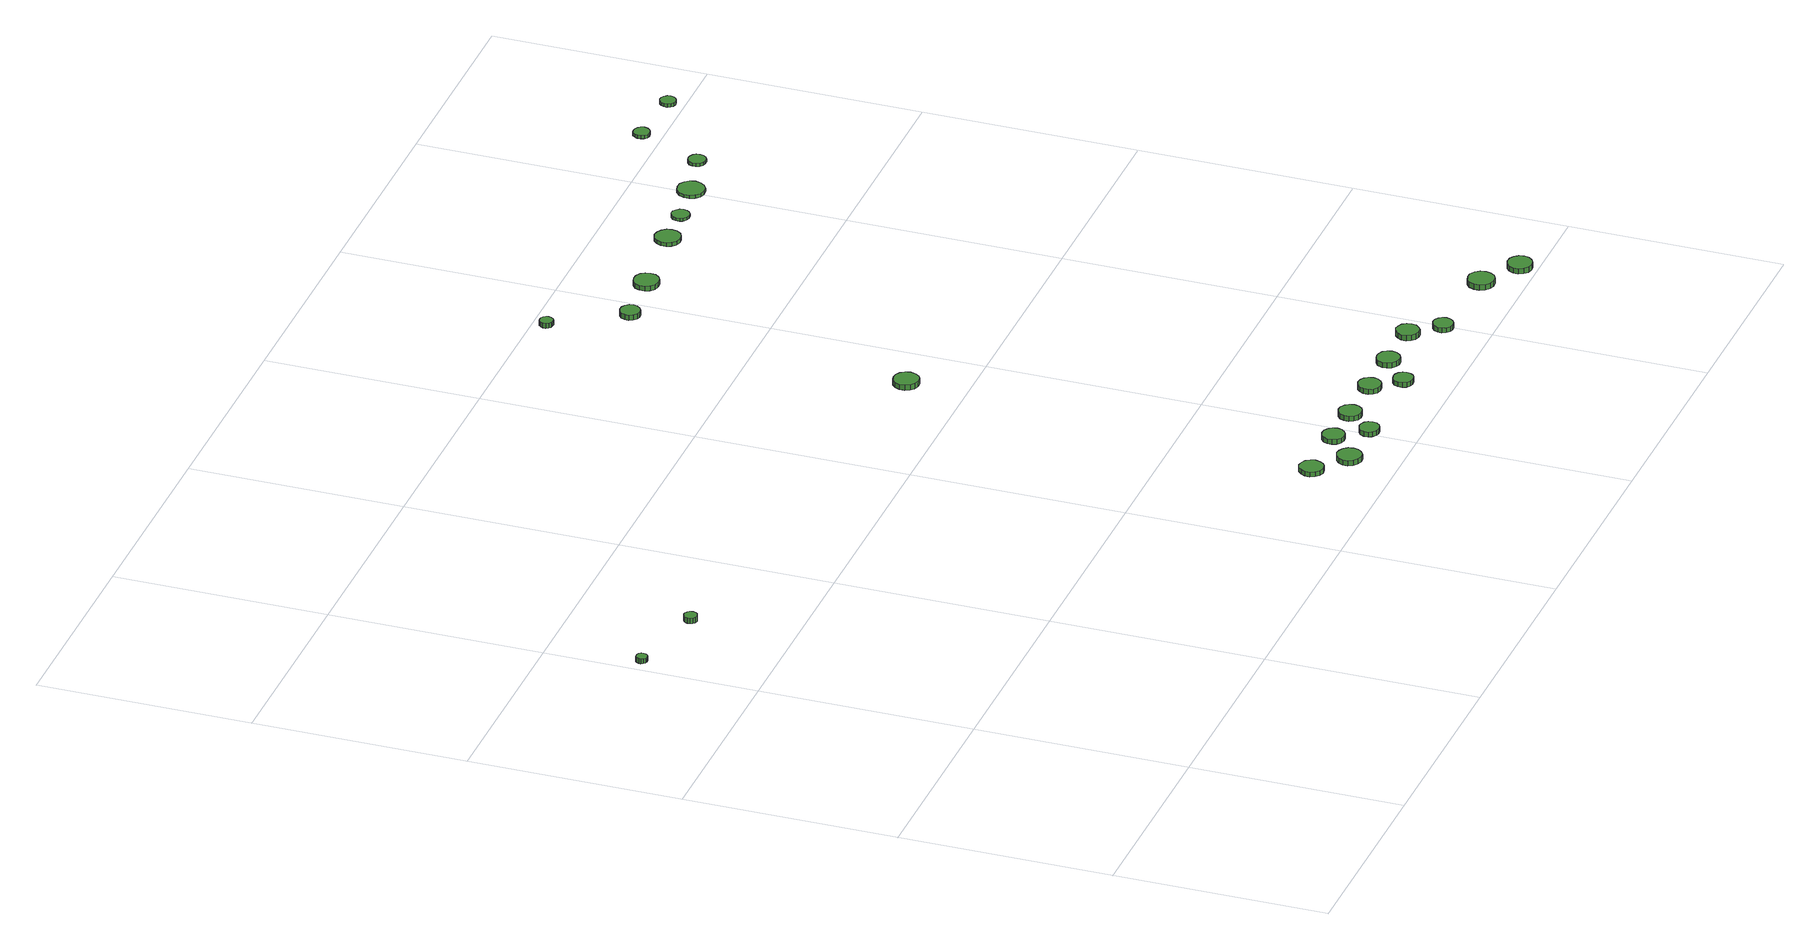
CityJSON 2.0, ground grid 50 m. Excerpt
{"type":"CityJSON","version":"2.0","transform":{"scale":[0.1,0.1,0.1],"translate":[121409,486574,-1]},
"CityObjects":{
"tree1":{"type":"SolitaryVegetationObject","attributes":{"function":"something"},"geometry":[{"type":"MultiSurface","lod":"1","boundaries":[[[0,1,2,3,4,5,6,7,8,9,10,11,12,13,14]],[[15,16,17,18,19,20,21,22,23,24,25,26,27,28,29]],[[0,29,28,1]],[[1,28,27,2]],[[2,27,26,3]],[[3,26,25,4]],[[4,25,24,5]],[[5,24,23,6]],[[6,23,22,7]],[[7,22,21,8]],[[8,21,20,9]],[[9,20,19,10]],[[10,19,18,11]],[[11,18,17,12]],[[12,17,16,13]],[[13,16,15,14]],[[14,15,29,0]]]}]},
"tree2":{"type":"SolitaryVegetationObject","attributes":{"function":"something"},"geometry":[{"type":"MultiSurface","lod":"1","boundaries":[[[30,31,32,33,34,35,36,37,38,39,40,41,42,43,44]],[[45,46,47,48,49,50,51,52,53,54,55,56,57,58,59]],[[30,59,58,31]],[[31,58,57,32]],[[32,57,56,33]],[[33,56,55,34]],[[34,55,54,35]],[[35,54,53,36]],[[36,53,52,37]],[[37,52,51,38]],[[38,51,50,39]],[[39,50,49,40]],[[40,49,48,41]],[[41,48,47,42]],[[42,47,46,43]],[[43,46,45,44]],[[44,45,59,30]]]}]},
"tree3":{"type":"SolitaryVegetationObject","attributes":{"function":"something"},"geometry":[{"type":"MultiSurface","lod":"1","boundaries":[[[60,61,62,63,64,65,66,67,68,69,70,71,72,73,74]],[[75,76,77,78,79,80,81,82,83,84,85,86,87,88,89]],[[60,89,88,61]],[[61,88,87,62]],[[62,87,86,63]],[[63,86,85,64]],[[64,85,84,65]],[[65,84,83,66]],[[66,83,82,67]],[[67,82,81,68]],[[68,81,80,69]],[[69,80,79,70]],[[70,79,78,71]],[[71,78,77,72]],[[72,77,76,73]],[[73,76,75,74]],[[74,75,89,60]]]}]},
"tree4":{"type":"SolitaryVegetationObject","attributes":{"function":"something"},"geometry":[{"type":"MultiSurface","lod":"1","boundaries":[[[90,91,92,93,94,95,96,97,98,99,100,101,102,103,104]],[[105,106,107,108,109,110,111,112,113,114,115,116,117,118,119]],[[90,119,118,91]],[[91,118,117,92]],[[92,117,116,93]],[[93,116,115,94]],[[94,115,114,95]],[[95,114,113,96]],[[96,113,112,97]],[[97,112,111,98]],[[98,111,110,99]],[[99,110,109,100]],[[100,109,108,101]],[[101,108,107,102]],[[102,107,106,103]],[[103,106,105,104]],[[104,105,119,90]]]}]},
"tree5":{"type":"SolitaryVegetationObject","attributes":{"function":"something"},"geometry":[{"type":"MultiSurface","lod":"1","boundaries":[[[120,121,122,123,124,125,126,127,128,129,130,131,132,133,134]],[[135,136,137,138,139,140,141,142,143,144,145,146,147,148,149]],[[120,149,148,121]],[[121,148,147,122]],[[122,147,146,123]],[[123,146,145,124]],[[124,145,144,125]],[[125,144,143,126]],[[126,143,142,127]],[[127,142,141,128]],[[128,141,140,129]],[[129,140,139,130]],[[130,139,138,131]],[[131,138,137,132]],[[132,137,136,133]],[[133,136,135,134]],[[134,135,149,120]]]}]},
"tree6":{"type":"SolitaryVegetationObject","attributes":{"function":"something"},"geometry":[{"type":"MultiSurface","lod":"1","boundaries":[[[150,151,152,153,154,155,156,157,158,159,160,161,162,163,164]],[[165,166,167,168,169,170,171,172,173,174,175,176,177,178,179]],[[150,179,178,151]],[[151,178,177,152]],[[152,177,176,153]],[[153,176,175,154]],[[154,175,174,155]],[[155,174,173,156]],[[156,173,172,157]],[[157,172,171,158]],[[158,171,170,159]],[[159,170,169,160]],[[160,169,168,161]],[[161,168,167,162]],[[162,167,166,163]],[[163,166,165,164]],[[164,165,179,150]]]}]},
"tree7":{"type":"SolitaryVegetationObject","attributes":{"function":"something"},"geometry":[{"type":"MultiSurface","lod":"1","boundaries":[[[180,181,182,183,184,185,186,187,188,189,190,191,192,193,194]],[[195,196,197,198,199,200,201,202,203,204,205,206,207,208,209]],[[180,209,208,181]],[[181,208,207,182]],[[182,207,206,183]],[[183,206,205,184]],[[184,205,204,185]],[[185,204,203,186]],[[186,203,202,187]],[[187,202,201,188]],[[188,201,200,189]],[[189,200,199,190]],[[190,199,198,191]],[[191,198,197,192]],[[192,197,196,193]],[[193,196,195,194]],[[194,195,209,180]]]}]},
"tree8":{"type":"SolitaryVegetationObject","attributes":{"function":"something"},"geometry":[{"type":"MultiSurface","lod":"1","boundaries":[[[210,211,212,213,214,215,216,217,218,219,220,221,222,223,224]],[[225,226,227,228,229,230,231,232,233,234,235,236,237,238,239]],[[210,239,238,211]],[[211,238,237,212]],[[212,237,236,213]],[[213,236,235,214]],[[214,235,234,215]],[[215,234,233,216]],[[216,233,232,217]],[[217,232,231,218]],[[218,231,230,219]],[[219,230,229,220]],[[220,229,228,221]],[[221,228,227,222]],[[222,227,226,223]],[[223,226,225,224]],[[224,225,239,210]]]}]},
"tree9":{"type":"SolitaryVegetationObject","attributes":{"function":"something"},"geometry":[{"type":"MultiSurface","lod":"1","boundaries":[[[240,241,242,243,244,245,246,247,248,249,250,251,252,253,254]],[[255,256,257,258,259,260,261,262,263,264,265,266,267,268,269]],[[240,269,268,241]],[[241,268,267,242]],[[242,267,266,243]],[[243,266,265,244]],[[244,265,264,245]],[[245,264,263,246]],[[246,263,262,247]],[[247,262,261,248]],[[248,261,260,249]],[[249,260,259,250]],[[250,259,258,251]],[[251,258,257,252]],[[252,257,256,253]],[[253,256,255,254]],[[254,255,269,240]]]}]},
"tree10":{"type":"SolitaryVegetationObject","attributes":{"function":"something"},"geometry":[{"type":"MultiSurface","lod":"1","boundaries":[[[270,271,272,273,274,275,276,277,278,279,280,281,282,283,284]],[[285,286,287,288,289,290,291,292,293,294,295,296,297,298,299]],[[270,299,298,271]],[[271,298,297,272]],[[272,297,296,273]],[[273,296,295,274]],[[274,295,294,275]],[[275,294,293,276]],[[276,293,292,277]],[[277,292,291,278]],[[278,291,290,279]],[[279,290,289,280]],[[280,289,288,281]],[[281,288,287,282]],[[282,287,286,283]],[[283,286,285,284]],[[284,285,299,270]]]}]},
"tree11":{"type":"SolitaryVegetationObject","attributes":{"function":"something"},"geometry":[{"type":"MultiSurface","lod":"1","boundaries":[[[300,301,302,303,304,305,306,307,308,309,310,311,312,313,314]],[[315,316,317,318,319,320,321,322,323,324,325,326,327,328,329]],[[300,329,328,301]],[[301,328,327,302]],[[302,327,326,303]],[[303,326,325,304]],[[304,325,324,305]],[[305,324,323,306]],[[306,323,322,307]],[[307,322,321,308]],[[308,321,320,309]],[[309,320,319,310]],[[310,319,318,311]],[[311,318,317,312]],[[312,317,316,313]],[[313,316,315,314]],[[314,315,329,300]]]}]},
"tree12":{"type":"SolitaryVegetationObject","attributes":{"function":"something"},"geometry":[{"type":"MultiSurface","lod":"1","boundaries":[[[330,331,332,333,334,335,336,337,338,339,340,341,342,343,344]],[[345,346,347,348,349,350,351,352,353,354,355,356,357,358,359]],[[330,359,358,331]],[[331,358,357,332]],[[332,357,356,333]],[[333,356,355,334]],[[334,355,354,335]],[[335,354,353,336]],[[336,353,352,337]],[[337,352,351,338]],[[338,351,350,339]],[[339,350,349,340]],[[340,349,348,341]],[[341,348,347,342]],[[342,347,346,343]],[[343,346,345,344]],[[344,345,359,330]]]}]},
"tree13":{"type":"SolitaryVegetationObject","attributes":{"function":"something"},"geometry":[{"type":"MultiSurface","lod":"1","boundaries":[[[360,361,362,363,364,365,366,367,368,369,370,371,372,373,374]],[[375,376,377,378,379,380,381,382,383,384,385,386,387,388,389]],[[360,389,388,361]],[[361,388,387,362]],[[362,387,386,363]],[[363,386,385,364]],[[364,385,384,365]],[[365,384,383,366]],[[366,383,382,367]],[[367,382,381,368]],[[368,381,380,369]],[[369,380,379,370]],[[370,379,378,371]],[[371,378,377,372]],[[372,377,376,373]],[[373,376,375,374]],[[374,375,389,360]]]}]},
"tree14":{"type":"SolitaryVegetationObject","attributes":{"function":"something"},"geometry":[{"type":"MultiSurface","lod":"1","boundaries":[[[390,391,392,393,394,395,396,397,398,399,400,401,402,403,404]],[[405,406,407,408,409,410,411,412,413,414,415,416,417,418,419]],[[390,419,418,391]],[[391,418,417,392]],[[392,417,416,393]],[[393,416,415,394]],[[394,415,414,395]],[[395,414,413,396]],[[396,413,412,397]],[[397,412,411,398]],[[398,411,410,399]],[[399,410,409,400]],[[400,409,408,401]],[[401,408,407,402]],[[402,407,406,403]],[[403,406,405,404]],[[404,405,419,390]]]}]},
"tree15":{"type":"SolitaryVegetationObject","attributes":{"function":"something"},"geometry":[{"type":"MultiSurface","lod":"1","boundaries":[[[420,421,422,423,424,425,426,427,428,429,430,431,432,433,434]],[[435,436,437,438,439,440,441,442,443,444,445,446,447,448,449]],[[420,449,448,421]],[[421,448,447,422]],[[422,447,446,423]],[[423,446,445,424]],[[424,445,444,425]],[[425,444,443,426]],[[426,443,442,427]],[[427,442,441,428]],[[428,441,440,429]],[[429,440,439,430]],[[430,439,438,431]],[[431,438,437,432]],[[432,437,436,433]],[[433,436,435,434]],[[434,435,449,420]]]}]},
"tree16":{"type":"SolitaryVegetationObject","attributes":{"function":"something"},"geometry":[{"type":"MultiSurface","lod":"1","boundaries":[[[450,451,452,453,454,455,456,457,458,459,460,461,462,463,464]],[[465,466,467,468,469,470,471,472,473,474,475,476,477,478,479]],[[450,479,478,451]],[[451,478,477,452]],[[452,477,476,453]],[[453,476,475,454]],[[454,475,474,455]],[[455,474,473,456]],[[456,473,472,457]],[[457,472,471,458]],[[458,471,470,459]],[[459,470,469,460]],[[460,469,468,461]],[[461,468,467,462]],[[462,467,466,463]],[[463,466,465,464]],[[464,465,479,450]]]}]},
"tree17":{"type":"SolitaryVegetationObject","attributes":{"function":"something"},"geometry":[{"type":"MultiSurface","lod":"1","boundaries":[[[480,481,482,483,484,485,486,487,488,489,490,491,492,493,494]],[[495,496,497,498,499,500,501,502,503,504,505,506,507,508,509]],[[480,509,508,481]],[[481,508,507,482]],[[482,507,506,483]],[[483,506,505,484]],[[484,505,504,485]],[[485,504,503,486]],[[486,503,502,487]],[[487,502,501,488]],[[488,501,500,489]],[[489,500,499,490]],[[490,499,498,491]],[[491,498,497,492]],[[492,497,496,493]],[[493,496,495,494]],[[494,495,509,480]]]}]},
"tree18":{"type":"SolitaryVegetationObject","attributes":{"function":"something"},"geometry":[{"type":"MultiSurface","lod":"1","boundaries":[[[510,511,512,513,514,515,516,517,518,519,520,521,522,523,524]],[[525,526,527,528,529,530,531,532,533,534,535,536,537,538,539]],[[510,539,538,511]],[[511,538,537,512]],[[512,537,536,513]],[[513,536,535,514]],[[514,535,534,515]],[[515,534,533,516]],[[516,533,532,517]],[[517,532,531,518]],[[518,531,530,519]],[[519,530,529,520]],[[520,529,528,521]],[[521,528,527,522]],[[522,527,526,523]],[[523,526,525,524]],[[524,525,539,510]]]}]},
"tree19":{"type":"SolitaryVegetationObject","attributes":{"function":"something"},"geometry":[{"type":"MultiSurface","lod":"1","boundaries":[[[540,541,542,543,544,545,546,547,548,549,550,551,552,553,554]],[[555,556,557,558,559,560,561,562,563,564,565,566,567,568,569]],[[540,569,568,541]],[[541,568,567,542]],[[542,567,566,543]],[[543,566,565,544]],[[544,565,564,545]],[[545,564,563,546]],[[546,563,562,547]],[[547,562,561,548]],[[548,561,560,549]],[[549,560,559,550]],[[550,559,558,551]],[[551,558,557,552]],[[552,557,556,553]],[[553,556,555,554]],[[554,555,569,540]]]}]},
"tree20":{"type":"SolitaryVegetationObject","attributes":{"function":"something"},"geometry":[{"type":"MultiSurface","lod":"1","boundaries":[[[570,571,572,573,574,575,576,577,578,579,580,581,582,583,584]],[[585,586,587,588,589,590,591,592,593,594,595,596,597,598,599]],[[570,599,598,571]],[[571,598,597,572]],[[572,597,596,573]],[[573,596,595,574]],[[574,595,594,575]],[[575,594,593,576]],[[576,593,592,577]],[[577,592,591,578]],[[578,591,590,579]],[[579,590,589,580]],[[580,589,588,581]],[[581,588,587,582]],[[582,587,586,583]],[[583,586,585,584]],[[584,585,599,570]]]}]},
"tree21":{"type":"SolitaryVegetationObject","attributes":{"function":"something"},"geometry":[{"type":"MultiSurface","lod":"1","boundaries":[[[600,601,602,603,604,605,606,607,608,609,610,611,612,613,614]],[[615,616,617,618,619,620,621,622,623,624,625,626,627,628,629]],[[600,629,628,601]],[[601,628,627,602]],[[602,627,626,603]],[[603,626,625,604]],[[604,625,624,605]],[[605,624,623,606]],[[606,623,622,607]],[[607,622,621,608]],[[608,621,620,609]],[[609,620,619,610]],[[610,619,618,611]],[[611,618,617,612]],[[612,617,616,613]],[[613,616,615,614]],[[614,615,629,600]]]}]},
"tree22":{"type":"SolitaryVegetationObject","attributes":{"function":"something"},"geometry":[{"type":"MultiSurface","lod":"1","boundaries":[[[630,631,632,633,634,635,636,637,638,639,640,641,642,643,644]],[[645,646,647,648,649,650,651,652,653,654,655,656,657,658,659]],[[630,659,658,631]],[[631,658,657,632]],[[632,657,656,633]],[[633,656,655,634]],[[634,655,654,635]],[[635,654,653,636]],[[636,653,652,637]],[[637,652,651,638]],[[638,651,650,639]],[[639,650,649,640]],[[640,649,648,641]],[[641,648,647,642]],[[642,647,646,643]],[[643,646,645,644]],[[644,645,659,630]]]}]},
"tree23":{"type":"SolitaryVegetationObject","attributes":{"function":"something"},"geometry":[{"type":"MultiSurface","lod":"1","boundaries":[[[660,661,662,663,664,665,666,667,668,669,670,671,672,673,674]],[[675,676,677,678,679,680,681,682,683,684,685,686,687,688,689]],[[660,689,688,661]],[[661,688,687,662]],[[662,687,686,663]],[[663,686,685,664]],[[664,685,684,665]],[[665,684,683,666]],[[666,683,682,667]],[[667,682,681,668]],[[668,681,680,669]],[[669,680,679,670]],[[670,679,678,671]],[[671,678,677,672]],[[672,677,676,673]],[[673,676,675,674]],[[674,675,689,660]]]}]},
"tree24":{"type":"SolitaryVegetationObject","attributes":{"function":"something"},"geometry":[{"type":"MultiSurface","lod":"1","boundaries":[[[690,691,692,693,694,695,696,697,698,699,700,701,702,703,704]],[[705,706,707,708,709,710,711,712,713,714,715,716,717,718,719]],[[690,719,718,691]],[[691,718,717,692]],[[692,717,716,693]],[[693,716,715,694]],[[694,715,714,695]],[[695,714,713,696]],[[696,713,712,697]],[[697,712,711,698]],[[698,711,710,699]],[[699,710,709,700]],[[700,709,708,701]],[[701,708,707,702]],[[702,707,706,703]],[[703,706,705,704]],[[704,705,719,690]]]}]}
},
"vertices":[
[35,1278,31],[34,1284,31],[31,1288,31],[26,1291,31],[21,1291,31],[16,1290,31],[12,1286,31],[9,1281,31],[9,1276,31],[12,1271,31],[16,1267,31],[21,1265,31],[26,1266,31],[31,1269,31],[34,1273,31],[34,1273,19],[31,1269,19],[26,1266,19],[21,1265,19],[16,1267,19],[12,1271,19],[9,1276,19],[9,1281,19],[12,1286,19],[16,1290,19],[21,1291,19],[26,1291,19],[31,1288,19],[34,1284,19],[35,1278,19],
[252,1240,25],[251,1247,25],[247,1252,25],[241,1255,25],[235,1256,25],[229,1254,25],[224,1249,25],[221,1243,25],[221,1237,25],[224,1231,25],[229,1227,25],[235,1225,25],[241,1226,25],[247,1229,25],[251,1234,25],[251,1234,12],[247,1229,12],[241,1226,12],[235,1225,12],[229,1227,12],[224,1231,12],[221,1237,12],[221,1243,12],[224,1249,12],[229,1254,12],[235,1256,12],[241,1255,12],[247,1252,12],[251,1247,12],[252,1240,12],
[1338,177,19],[1335,188,19],[1329,198,19],[1319,203,19],[1307,205,19],[1296,201,19],[1288,193,19],[1283,183,19],[1283,171,19],[1288,161,19],[1296,153,19],[1307,149,19],[1319,151,19],[1329,156,19],[1335,166,19],[1335,166,8],[1329,156,8],[1319,151,8],[1307,149,8],[1296,153,8],[1288,161,8],[1283,171,8],[1283,183,8],[1288,193,8],[1296,201,8],[1307,205,8],[1319,203,8],[1329,198,8],[1335,188,8],[1338,177,8],
[1410,114,22],[1408,126,22],[1401,135,22],[1391,141,22],[1379,143,22],[1368,139,22],[1359,131,22],[1354,120,22],[1354,108,22],[1359,97,22],[1368,90,22],[1379,86,22],[1391,87,22],[1401,93,22],[1408,103,22],[1408,103,9],[1401,93,9],[1391,87,9],[1379,86,9],[1368,90,9],[1359,97,9],[1354,108,9],[1354,120,9],[1359,131,9],[1368,139,9],[1379,143,9],[1391,141,9],[1401,135,9],[1408,126,9],[1410,114,9],
[1482,177,21],[1480,188,21],[1473,196,21],[1464,202,21],[1453,203,21],[1443,200,21],[1435,192,21],[1431,183,21],[1431,172,21],[1435,162,21],[1443,155,21],[1453,151,21],[1464,153,21],[1473,158,21],[1480,167,21],[1480,167,9],[1473,158,9],[1464,153,9],[1453,151,9],[1443,155,9],[1435,162,9],[1431,172,9],[1431,183,9],[1435,192,9],[1443,200,9],[1453,203,9],[1464,202,9],[1473,196,9],[1480,188,9],[1482,177,9],
[1531,112,23],[1529,122,23],[1523,130,23],[1514,134,23],[1505,135,23],[1496,132,23],[1488,126,23],[1484,117,23],[1484,107,23],[1488,99,23],[1496,92,23],[1505,89,23],[1514,90,23],[1523,95,23],[1529,103,23],[1529,103,11],[1523,95,11],[1514,90,11],[1505,89,11],[1496,92,11],[1488,99,11],[1484,107,11],[1484,117,11],[1488,126,11],[1496,132,11],[1505,135,11],[1514,134,11],[1523,130,11],[1529,122,11],[1531,112,11],
[1591,176,21],[1589,187,21],[1582,196,21],[1572,202,21],[1561,203,21],[1551,200,21],[1542,192,21],[1538,182,21],[1538,171,21],[1542,161,21],[1551,153,21],[1561,150,21],[1572,151,21],[1582,156,21],[1589,166,21],[1589,166,9],[1582,156,9],[1572,151,9],[1561,150,9],[1551,153,9],[1542,161,9],[1538,171,9],[1538,182,9],[1542,192,9],[1551,200,9],[1561,203,9],[1572,202,9],[1582,196,9],[1589,187,9],[1591,176,9],
[1400,1139,22],[1397,1151,22],[1390,1161,22],[1380,1167,22],[1367,1168,22],[1356,1165,22],[1347,1156,22],[1342,1145,22],[1342,1133,22],[1347,1122,22],[1356,1114,22],[1367,1110,22],[1380,1111,22],[1390,1117,22],[1397,1127,22],[1397,1127,9],[1390,1117,9],[1380,1111,9],[1367,1110,9],[1356,1114,9],[1347,1122,9],[1342,1133,9],[1342,1145,9],[1347,1156,9],[1356,1165,9],[1367,1168,9],[1380,1167,9],[1390,1161,9],[1397,1151,9],[1400,1139,9],
[1716,176,21],[1714,187,21],[1707,196,21],[1698,201,21],[1687,202,21],[1676,199,21],[1668,191,21],[1663,181,21],[1663,170,21],[1668,160,21],[1676,152,21],[1687,149,21],[1698,150,21],[1707,156,21],[1714,165,21],[1714,165,9],[1707,156,9],[1698,150,9],[1687,149,9],[1676,152,9],[1668,160,9],[1663,170,9],[1663,181,9],[1668,191,9],[1676,199,9],[1687,202,9],[1698,201,9],[1707,196,9],[1714,187,9],[1716,176,9],
[1757,113,24],[1755,122,24],[1750,130,24],[1741,135,24],[1732,136,24],[1722,133,24],[1715,127,24],[1711,118,24],[1711,108,24],[1715,99,24],[1722,93,24],[1732,90,24],[1741,91,24],[1750,96,24],[1755,103,24],[1755,103,12],[1750,96,12],[1741,91,12],[1732,90,12],[1722,93,12],[1715,99,12],[1711,108,12],[1711,118,12],[1715,127,12],[1722,133,12],[1732,136,12],[1741,135,12],[1750,130,12],[1755,122,12],[1757,113,12],
[1837,175,22],[1835,186,22],[1828,195,22],[1818,200,22],[1807,201,22],[1797,198,22],[1788,191,22],[1784,180,22],[1784,169,22],[1788,159,22],[1797,152,22],[1807,148,22],[1818,149,22],[1828,155,22],[1835,164,22],[1835,164,9],[1828,155,9],[1818,149,9],[1807,148,9],[1797,152,9],[1788,159,9],[1784,169,9],[1784,180,9],[1788,191,9],[1797,198,9],[1807,201,9],[1818,200,9],[1828,195,9],[1835,186,9],[1837,175,9],
[1365,1967,22],[1364,1973,22],[1360,1979,22],[1354,1982,22],[1348,1983,22],[1342,1981,22],[1337,1976,22],[1334,1970,22],[1334,1964,22],[1337,1958,22],[1342,1954,22],[1348,1952,22],[1354,1952,22],[1360,1956,22],[1364,1961,22],[1364,1961,10],[1360,1956,10],[1354,1952,10],[1348,1952,10],[1342,1954,10],[1337,1958,10],[1334,1964,10],[1334,1970,10],[1337,1976,10],[1342,1981,10],[1348,1983,10],[1354,1982,10],[1360,1979,10],[1364,1973,10],[1365,1967,10],
[1962,174,23],[1960,185,23],[1953,194,23],[1944,199,23],[1933,201,23],[1922,197,23],[1914,190,23],[1909,180,23],[1909,168,23],[1914,158,23],[1922,151,23],[1933,147,23],[1944,148,23],[1953,154,23],[1960,163,23],[1960,163,10],[1953,154,10],[1944,148,10],[1933,147,10],[1922,151,10],[1914,158,10],[1909,168,10],[1909,180,10],[1914,190,10],[1922,197,10],[1933,201,10],[1944,199,10],[1953,194,10],[1960,185,10],[1962,174,10],
[1470,1807,25],[1468,1817,25],[1462,1825,25],[1454,1829,25],[1444,1830,25],[1435,1827,25],[1428,1821,25],[1424,1812,25],[1424,1802,25],[1428,1794,25],[1435,1787,25],[1444,1784,25],[1454,1785,25],[1462,1790,25],[1468,1798,25],[1468,1798,12],[1462,1790,12],[1454,1785,12],[1444,1784,12],[1435,1787,12],[1428,1794,12],[1424,1802,12],[1424,1812,12],[1428,1821,12],[1435,1827,12],[1444,1830,12],[1454,1829,12],[1462,1825,12],[1468,1817,12],[1470,1807,12],
[2011,110,24],[2009,120,24],[2003,127,24],[1995,132,24],[1985,133,24],[1976,130,24],[1969,124,24],[1965,115,24],[1965,105,24],[1969,96,24],[1976,90,24],[1985,87,24],[1995,88,24],[2003,93,24],[2009,101,24],[2009,101,12],[2003,93,12],[1995,88,12],[1985,87,12],[1976,90,12],[1969,96,12],[1965,105,12],[1965,115,12],[1969,124,12],[1976,130,12],[1985,133,12],[1995,132,12],[2003,127,12],[2009,120,12],[2011,110,12],
[1622,1821,19],[1620,1833,19],[1613,1843,19],[1602,1849,19],[1590,1850,19],[1578,1846,19],[1569,1838,19],[1564,1827,19],[1564,1815,19],[1569,1804,19],[1578,1795,19],[1590,1792,19],[1602,1793,19],[1613,1799,19],[1620,1809,19],[1620,1809,7],[1613,1799,7],[1602,1793,7],[1590,1792,7],[1578,1795,7],[1569,1804,7],[1564,1815,7],[1564,1827,7],[1569,1838,7],[1578,1846,7],[1590,1850,7],[1602,1849,7],[1613,1843,7],[1620,1833,7],[1622,1821,7],
[2228,95,25],[2225,108,25],[2218,118,25],[2207,125,25],[2194,126,25],[2182,122,25],[2172,114,25],[2167,102,25],[2167,89,25],[2172,77,25],[2182,69,25],[2194,65,25],[2207,66,25],[2218,72,25],[2225,83,25],[2225,83,12],[2218,72,12],[2207,66,12],[2194,65,12],[2182,69,12],[2172,77,12],[2167,89,12],[2167,102,12],[2172,114,12],[2182,122,12],[2194,126,12],[2207,125,12],[2218,118,12],[2225,108,12],[2228,95,12],
[2318,38,26],[2315,50,26],[2308,59,26],[2298,65,26],[2286,66,26],[2275,63,26],[2266,55,26],[2261,44,26],[2261,32,26],[2266,21,26],[2275,13,26],[2286,10,26],[2298,11,26],[2308,17,26],[2315,26,26],[2315,26,13],[2308,17,13],[2298,11,13],[2286,10,13],[2275,13,13],[2266,21,13],[2261,32,13],[2261,44,13],[2266,55,13],[2275,63,13],[2286,66,13],[2298,65,13],[2308,59,13],[2315,50,13],[2318,38,13],
[1822,1842,16],[1820,1854,16],[1812,1864,16],[1801,1870,16],[1789,1872,16],[1777,1868,16],[1768,1859,16],[1763,1848,16],[1763,1835,16],[1768,1824,16],[1777,1816,16],[1789,1812,16],[1801,1813,16],[1812,1819,16],[1820,1829,16],[1820,1829,7],[1812,1819,7],[1801,1813,7],[1789,1812,7],[1777,1816,7],[1768,1824,7],[1763,1835,7],[1763,1848,7],[1768,1859,7],[1777,1868,7],[1789,1872,7],[1801,1870,7],[1812,1864,7],[1820,1854,7],[1822,1842,7],
[1917,1849,14],[1915,1857,14],[1910,1864,14],[1903,1869,14],[1894,1870,14],[1886,1867,14],[1879,1861,14],[1876,1853,14],[1876,1844,14],[1879,1837,14],[1886,1831,14],[1894,1828,14],[1903,1829,14],[1910,1833,14],[1915,1840,14],[1915,1840,7],[1910,1833,7],[1903,1829,7],[1894,1828,7],[1886,1831,7],[1879,1837,7],[1876,1844,7],[1876,1853,7],[1879,1861,7],[1886,1867,7],[1894,1870,7],[1903,1869,7],[1910,1864,7],[1915,1857,7],[1917,1849,7],
[2040,1864,15],[2037,1877,15],[2029,1887,15],[2018,1894,15],[2005,1895,15],[1992,1891,15],[1982,1882,15],[1977,1870,15],[1977,1857,15],[1982,1845,15],[1992,1836,15],[2005,1832,15],[2018,1833,15],[2029,1840,15],[2037,1851,15],[2037,1851,7],[2029,1840,7],[2018,1833,7],[2005,1832,7],[1992,1836,7],[1982,1845,7],[1977,1857,7],[1977,1870,7],[1982,1882,7],[1992,1891,7],[2005,1895,7],[2018,1894,7],[2029,1887,7],[2037,1877,7],[2040,1864,7],
[2153,1894,15],[2152,1902,15],[2147,1909,15],[2139,1913,15],[2131,1914,15],[2123,1912,15],[2116,1906,15],[2113,1898,15],[2113,1890,15],[2116,1882,15],[2123,1876,15],[2131,1874,15],[2139,1874,15],[2147,1879,15],[2152,1886,15],[2152,1886,7],[2147,1879,7],[2139,1874,7],[2131,1874,7],[2123,1876,7],[2116,1882,7],[2113,1890,7],[2113,1898,7],[2116,1906,7],[2123,1912,7],[2131,1914,7],[2139,1913,7],[2147,1909,7],[2152,1902,7],[2153,1894,7],
[2225,2048,15],[2223,2056,15],[2218,2062,15],[2211,2066,15],[2204,2067,15],[2196,2065,15],[2190,2059,15],[2187,2052,15],[2187,2044,15],[2190,2037,15],[2196,2031,15],[2204,2029,15],[2211,2030,15],[2218,2034,15],[2223,2040,15],[2223,2040,7],[2218,2034,7],[2211,2030,7],[2204,2029,7],[2196,2031,7],[2190,2037,7],[2187,2044,7],[2187,2052,7],[2190,2059,7],[2196,2065,7],[2204,2067,7],[2211,2066,7],[2218,2062,7],[2223,2056,7],[2225,2048,7],
[2373,2039,15],[2371,2047,15],[2366,2053,15],[2360,2057,15],[2352,2058,15],[2345,2055,15],[2339,2050,15],[2336,2043,15],[2336,2035,15],[2339,2028,15],[2345,2023,15],[2352,2021,15],[2360,2022,15],[2366,2025,15],[2371,2032,15],[2371,2032,7],[2366,2025,7],[2360,2022,7],[2352,2021,7],[2345,2023,7],[2339,2028,7],[2336,2035,7],[2336,2043,7],[2339,2050,7],[2345,2055,7],[2352,2058,7],[2360,2057,7],[2366,2053,7],[2371,2047,7],[2373,2039,7]
]}
